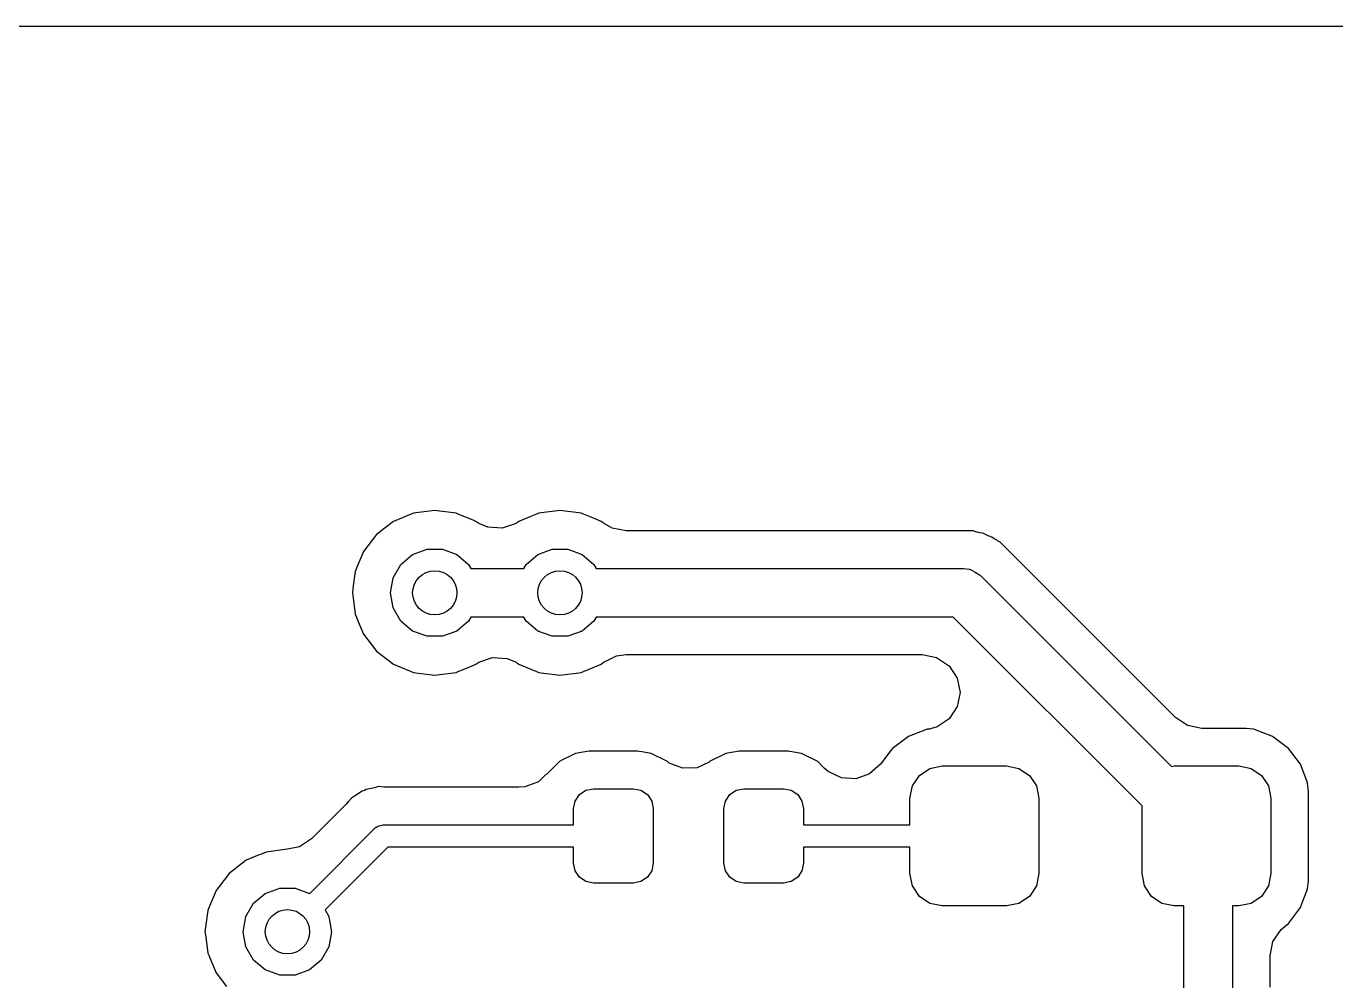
# Model space of a CAD drawing. Extents: x 0.99 to 4.24, y -7.27 to -4.02.
# Drawn here: x 3.4834 to 3.8333, y -4.399 to -4.1439 of the extents above; entities that cross this region are included whole.
import ezdxf

# ---------------------------------------------------------------- set-up
doc = ezdxf.new("R2010")
doc.units = 0
doc.header["$MEASUREMENT"] = 0
doc.layers.add('BLACK', color=7, linetype='CONTINUOUS')

msp = doc.modelspace()

# ---------------------------------------------------------------- linework, layer by layer
at = {"layer": 'BLACK', "linetype": 'CONTINUOUS'}
for p, q in [((2.80617, -4.14388), (3.8563, -4.14388)), ((3.58469, -4.27489), (3.58151, -4.27621)), ((3.58622, -4.27426), (3.58469, -4.27489)), ((3.58682, -4.27401), (3.58622, -4.27426)), ((3.58622, -4.27426), (3.58622, -4.27426)), ((3.58747, -4.27392), (3.58682, -4.27401)), ((3.59187, -4.27334), (3.58747, -4.27392)), ((3.58747, -4.27392), (3.58747, -4.27392)), ((3.59252, -4.27326), (3.59187, -4.27334)), ((3.59317, -4.27334), (3.59252, -4.27326)), ((3.59757, -4.27392), (3.59317, -4.27334)), ((3.59822, -4.27401), (3.59757, -4.27392)), ((3.59757, -4.27392), (3.59757, -4.27392)), ((3.59882, -4.27426), (3.59822, -4.27401)), ((3.60293, -4.27596), (3.59882, -4.27426)), ((3.59882, -4.27426), (3.59882, -4.27426)), ((3.61835, -4.27481), (3.61497, -4.27621)), ((3.61968, -4.27426), (3.61835, -4.27481)), ((3.62029, -4.27401), (3.61968, -4.27426)), ((3.61968, -4.27426), (3.61968, -4.27426)), ((3.62093, -4.27392), (3.62029, -4.27401)), ((3.62534, -4.27334), (3.62093, -4.27392)), ((3.62093, -4.27392), (3.62093, -4.27392)), ((3.62598, -4.27326), (3.62534, -4.27334)), ((3.62663, -4.27334), (3.62598, -4.27326)), ((3.63104, -4.27392), (3.62663, -4.27334)), ((3.63168, -4.27401), (3.63104, -4.27392)), ((3.63104, -4.27392), (3.63104, -4.27392)), ((3.63229, -4.27426), (3.63168, -4.27401)), ((3.63497, -4.27537), (3.63229, -4.27426)), ((3.63229, -4.27426), (3.63229, -4.27426)), ((3.63699, -4.27621), (3.63497, -4.27537)), ((3.57768, -4.27914), (3.57695, -4.27971)), ((3.57893, -4.27819), (3.57768, -4.27914)), ((3.58151, -4.27621), (3.57893, -4.27819)), ((3.60353, -4.27621), (3.60293, -4.27596)), ((3.60293, -4.27596), (3.60293, -4.27596)), ((3.60405, -4.2766), (3.60353, -4.27621)), ((3.60427, -4.27673), (3.60405, -4.2766)), ((3.60667, -4.27773), (3.60427, -4.27673)), ((3.61055, -4.27798), (3.60667, -4.27773)), ((3.61423, -4.27673), (3.61055, -4.27798)), ((3.61446, -4.2766), (3.61423, -4.27673)), ((3.61497, -4.27621), (3.61446, -4.2766)), ((3.63751, -4.2766), (3.63699, -4.27621)), ((3.63763, -4.2767), (3.63751, -4.2766)), ((3.63989, -4.278), (3.63763, -4.2767)), ((3.6437, -4.27876), (3.63989, -4.278)), ((3.73638, -4.27876), (3.6437, -4.27876)), ((3.73712, -4.279), (3.73638, -4.27876)), ((3.73737, -4.27904), (3.73712, -4.279)), ((3.73791, -4.27917), (3.73737, -4.27904)), ((3.73815, -4.27925), (3.73791, -4.27917)), ((3.73893, -4.27937), (3.73815, -4.27925)), ((3.73963, -4.27972), (3.73893, -4.27937)), ((3.57695, -4.27971), (3.57345, -4.28427)), ((3.73987, -4.2798), (3.73963, -4.27972)), ((3.74038, -4.28002), (3.73987, -4.2798)), ((3.74061, -4.28013), (3.74038, -4.28002)), ((3.74135, -4.28037), (3.74061, -4.28013)), ((3.74199, -4.28083), (3.74135, -4.28037)), ((3.74221, -4.28095), (3.74199, -4.28083)), ((3.74269, -4.28124), (3.74221, -4.28095)), ((3.74289, -4.28139), (3.74269, -4.28124)), ((3.74359, -4.28174), (3.74289, -4.28139)), ((3.79045, -4.3286), (3.74359, -4.28174)), ((3.57277, -4.2859), (3.57181, -4.28823)), ((3.57345, -4.28427), (3.57277, -4.2859)), ((3.58347, -4.28768), (3.58661, -4.28505)), ((3.58661, -4.28505), (3.59047, -4.28364)), ((3.59047, -4.28364), (3.59457, -4.28364)), ((3.59457, -4.28364), (3.59843, -4.28505)), ((3.59843, -4.28505), (3.60157, -4.28768)), ((3.61694, -4.28768), (3.62008, -4.28505)), ((3.62008, -4.28505), (3.62393, -4.28364)), ((3.62393, -4.28364), (3.62804, -4.28364)), ((3.62804, -4.28364), (3.63189, -4.28505)), ((3.63189, -4.28505), (3.63503, -4.28768)), ((3.57125, -4.28958), (3.57117, -4.29022)), ((3.57181, -4.28823), (3.57125, -4.28958)), ((3.58142, -4.29124), (3.58347, -4.28768)), ((3.60157, -4.28768), (3.6022, -4.28878)), ((3.6022, -4.28878), (3.61631, -4.28878)), ((3.61631, -4.28878), (3.61694, -4.28768)), ((3.63503, -4.28768), (3.63566, -4.28878)), ((3.63566, -4.28878), (3.73376, -4.28878)), ((3.73376, -4.28878), (3.73538, -4.28898)), ((3.73538, -4.28898), (3.73553, -4.28906)), ((3.73553, -4.28906), (3.7357, -4.28907)), ((3.7357, -4.28907), (3.73689, -4.28979)), ((3.73689, -4.28979), (3.73811, -4.29045)), ((3.57117, -4.29022), (3.57074, -4.29346)), ((3.57117, -4.29022), (3.57117, -4.29022)), ((3.58071, -4.29528), (3.58142, -4.29124)), ((3.73811, -4.29045), (3.73821, -4.29059)), ((3.73821, -4.29059), (3.73836, -4.29068)), ((3.73836, -4.29068), (3.78936, -4.34168)), ((3.57074, -4.29346), (3.5705, -4.29528)), ((3.5705, -4.29528), (3.57059, -4.29592)), ((3.57059, -4.29592), (3.57116, -4.30028)), ((3.58142, -4.29932), (3.58071, -4.29528)), ((3.57116, -4.30028), (3.57125, -4.30097)), ((3.58347, -4.30287), (3.58142, -4.29932)), ((3.57125, -4.30097), (3.5715, -4.30158)), ((3.5715, -4.30158), (3.5715, -4.30158)), ((3.5715, -4.30158), (3.57208, -4.30297)), ((3.57208, -4.30297), (3.57345, -4.30629)), ((3.58661, -4.3055), (3.58347, -4.30287)), ((3.60157, -4.30287), (3.59843, -4.3055)), ((3.6022, -4.30178), (3.60157, -4.30287)), ((3.61631, -4.30178), (3.6022, -4.30178)), ((3.61694, -4.30287), (3.61631, -4.30178)), ((3.62008, -4.3055), (3.61694, -4.30287)), ((3.63503, -4.30287), (3.63189, -4.3055)), ((3.63566, -4.30178), (3.63503, -4.30287)), ((3.73107, -4.30178), (3.63566, -4.30178)), ((3.7815, -4.3522), (3.73107, -4.30178)), ((3.57345, -4.30629), (3.57695, -4.31085)), ((3.59047, -4.30691), (3.58661, -4.3055)), ((3.59457, -4.30691), (3.59047, -4.30691)), ((3.59843, -4.3055), (3.59457, -4.30691)), ((3.62393, -4.30691), (3.62008, -4.3055)), ((3.62804, -4.30691), (3.62393, -4.30691)), ((3.63189, -4.3055), (3.62804, -4.30691)), ((3.57695, -4.31085), (3.58151, -4.31434)), ((3.58151, -4.31434), (3.58211, -4.31459)), ((3.60293, -4.31459), (3.60353, -4.31434)), ((3.60353, -4.31434), (3.60405, -4.31395)), ((3.60405, -4.31395), (3.60427, -4.31382)), ((3.60427, -4.31382), (3.60795, -4.31257)), ((3.60795, -4.31257), (3.61183, -4.31282)), ((3.61183, -4.31282), (3.61423, -4.31382)), ((3.61423, -4.31382), (3.61446, -4.31395)), ((3.61446, -4.31395), (3.61497, -4.31434)), ((3.61497, -4.31434), (3.61558, -4.31459)), ((3.63639, -4.31459), (3.63699, -4.31434)), ((3.63699, -4.31434), (3.63763, -4.31385)), ((3.63763, -4.31385), (3.63791, -4.31372)), ((3.63791, -4.31372), (3.63808, -4.31362)), ((3.63808, -4.31363), (3.64112, -4.31213)), ((3.63808, -4.31362), (3.63808, -4.31363)), ((3.64112, -4.31213), (3.6437, -4.3118)), ((3.6437, -4.3118), (3.72279, -4.3118)), ((3.72279, -4.3118), (3.7266, -4.31255)), ((3.7266, -4.31255), (3.72983, -4.31471)), ((3.58211, -4.31459), (3.58622, -4.31629)), ((3.58622, -4.31629), (3.58622, -4.31629)), ((3.58622, -4.31629), (3.58682, -4.31654)), ((3.58682, -4.31654), (3.58747, -4.31663)), ((3.58747, -4.31663), (3.58747, -4.31663)), ((3.58747, -4.31663), (3.59187, -4.31721)), ((3.59187, -4.31721), (3.59252, -4.31729)), ((3.59252, -4.31729), (3.59317, -4.31721)), ((3.59317, -4.31721), (3.59757, -4.31663)), ((3.59757, -4.31663), (3.59822, -4.31654)), ((3.59757, -4.31663), (3.59757, -4.31663)), ((3.59822, -4.31654), (3.59882, -4.31629)), ((3.59882, -4.31629), (3.60293, -4.31459)), ((3.59882, -4.31629), (3.59882, -4.31629)), ((3.60293, -4.31459), (3.60293, -4.31459)), ((3.61558, -4.31459), (3.61558, -4.31459)), ((3.61558, -4.31459), (3.61968, -4.31629)), ((3.61968, -4.31629), (3.61968, -4.31629)), ((3.61968, -4.31629), (3.62029, -4.31654)), ((3.62029, -4.31654), (3.62093, -4.31663)), ((3.62093, -4.31663), (3.62093, -4.31663)), ((3.62093, -4.31663), (3.62534, -4.31721)), ((3.62534, -4.31721), (3.62598, -4.31729)), ((3.62598, -4.31729), (3.62663, -4.31721)), ((3.62663, -4.31721), (3.63104, -4.31663)), ((3.63104, -4.31663), (3.63168, -4.31654)), ((3.63104, -4.31663), (3.63104, -4.31663)), ((3.63168, -4.31654), (3.63229, -4.31629)), ((3.63229, -4.31629), (3.63639, -4.31459)), ((3.63229, -4.31629), (3.63229, -4.31629)), ((3.72983, -4.31471), (3.72996, -4.31483)), ((3.72996, -4.31483), (3.73212, -4.31807)), ((3.73212, -4.31807), (3.73287, -4.32188)), ((3.73287, -4.32188), (3.73212, -4.32569)), ((3.73212, -4.32569), (3.72996, -4.32892)), ((3.72406, -4.33176), (3.72347, -4.33198)), ((3.72468, -4.3317), (3.72406, -4.33176)), ((3.72522, -4.33157), (3.72468, -4.3317)), ((3.72672, -4.33108), (3.72522, -4.33157)), ((3.72996, -4.32892), (3.72672, -4.33108)), ((3.79368, -4.33076), (3.79045, -4.3286)), ((3.79749, -4.33152), (3.79368, -4.33076)), ((3.80813, -4.33152), (3.79749, -4.33152)), ((3.8091, -4.33152), (3.80813, -4.33152)), ((3.80936, -4.33154), (3.8091, -4.33152)), ((3.8103, -4.33165), (3.80936, -4.33154)), ((3.80936, -4.33154), (3.80936, -4.33154)), ((3.81137, -4.33176), (3.8103, -4.33165)), ((3.81196, -4.33198), (3.81137, -4.33176)), ((3.71906, -4.33364), (3.71479, -4.33684)), ((3.71973, -4.33339), (3.71906, -4.33364)), ((3.72347, -4.33198), (3.71973, -4.33339)), ((3.71973, -4.33339), (3.71973, -4.33339)), ((3.81571, -4.33339), (3.81196, -4.33198)), ((3.81196, -4.33198), (3.81196, -4.33198)), ((3.81637, -4.33364), (3.81571, -4.33339)), ((3.81571, -4.33339), (3.81571, -4.33339)), ((3.82064, -4.33684), (3.81637, -4.33364)), ((3.62944, -4.33854), (3.62651, -4.34004)), ((3.63014, -4.33819), (3.62944, -4.33854)), ((3.63373, -4.33762), (3.63014, -4.33819)), ((3.64025, -4.33762), (3.63373, -4.33762)), ((3.64639, -4.33762), (3.64025, -4.33762)), ((3.64678, -4.33762), (3.64639, -4.33762)), ((3.64716, -4.33768), (3.64678, -4.33762)), ((3.64781, -4.33778), (3.64716, -4.33768)), ((3.64716, -4.33768), (3.64716, -4.33768)), ((3.65037, -4.33819), (3.64781, -4.33778)), ((3.65107, -4.33854), (3.65037, -4.33819)), ((3.654, -4.34004), (3.65107, -4.33854)), ((3.65107, -4.33854), (3.65107, -4.33854)), ((3.6703, -4.33819), (3.66597, -4.34039)), ((3.67389, -4.33762), (3.6703, -4.33819)), ((3.68041, -4.33762), (3.67389, -4.33762)), ((3.68654, -4.33762), (3.68041, -4.33762)), ((3.68694, -4.33762), (3.68654, -4.33762)), ((3.68732, -4.33768), (3.68694, -4.33762)), ((3.68796, -4.33778), (3.68732, -4.33768)), ((3.68732, -4.33768), (3.68732, -4.33768)), ((3.69053, -4.33819), (3.68796, -4.33778)), ((3.69122, -4.33854), (3.69053, -4.33819)), ((3.69416, -4.34004), (3.69122, -4.33854)), ((3.69122, -4.33854), (3.69122, -4.33854)), ((3.71436, -4.33741), (3.71162, -4.34107)), ((3.71479, -4.33684), (3.71436, -4.33741)), ((3.71436, -4.33741), (3.71436, -4.33741)), ((3.82384, -4.34111), (3.82064, -4.33684)), ((3.62582, -4.34039), (3.62238, -4.34383)), ((3.62651, -4.34004), (3.62582, -4.34039)), ((3.62651, -4.34004), (3.62651, -4.34004)), ((3.6547, -4.34039), (3.654, -4.34004)), ((3.65512, -4.34081), (3.6547, -4.34039)), ((3.65513, -4.34082), (3.65512, -4.34081)), ((3.65878, -4.34217), (3.65513, -4.34082)), ((3.66266, -4.34201), (3.65878, -4.34217)), ((3.6658, -4.34057), (3.66266, -4.34201)), ((3.66597, -4.34039), (3.6658, -4.34057)), ((3.69485, -4.34039), (3.69416, -4.34004)), ((3.69416, -4.34004), (3.69416, -4.34004)), ((3.6966, -4.34214), (3.69485, -4.34039)), ((3.69767, -4.34307), (3.6966, -4.34214)), ((3.71162, -4.34107), (3.70872, -4.34367)), ((3.72201, -4.34406), (3.7248, -4.34219)), ((3.7248, -4.34219), (3.7281, -4.34154)), ((3.7281, -4.34154), (3.74532, -4.34154)), ((3.74532, -4.34154), (3.74862, -4.34219)), ((3.74862, -4.34219), (3.75141, -4.34406)), ((3.78936, -4.34168), (3.79011, -4.34154)), ((3.79011, -4.34154), (3.80733, -4.34154)), ((3.80733, -4.34154), (3.81063, -4.34219)), ((3.81063, -4.34219), (3.81342, -4.34406)), ((3.82409, -4.34177), (3.82384, -4.34111)), ((3.8255, -4.34552), (3.82409, -4.34177)), ((3.82409, -4.34177), (3.82409, -4.34177)), ((3.6202, -4.34575), (3.61655, -4.34709)), ((3.62233, -4.34378), (3.6202, -4.34575)), ((3.62238, -4.34383), (3.62233, -4.34378)), ((3.70118, -4.34475), (3.69767, -4.34307)), ((3.70506, -4.34496), (3.70118, -4.34475)), ((3.70872, -4.34367), (3.70506, -4.34496)), ((3.72014, -4.34685), (3.72201, -4.34406)), ((3.75141, -4.34406), (3.75328, -4.34685)), ((3.81342, -4.34406), (3.81529, -4.34685)), ((3.82572, -4.34611), (3.8255, -4.34552)), ((3.8255, -4.34552), (3.8255, -4.34552)), ((3.57209, -4.349), (3.57136, -4.34946)), ((3.57244, -4.34875), (3.57209, -4.349)), ((3.57315, -4.34825), (3.57244, -4.34875)), ((3.57244, -4.34875), (3.57244, -4.34875)), ((3.57371, -4.3481), (3.57315, -4.34825)), ((3.57422, -4.34781), (3.57371, -4.3481)), ((3.57549, -4.34759), (3.57422, -4.34781)), ((3.57634, -4.3474), (3.57549, -4.34759)), ((3.57759, -4.34707), (3.57634, -4.3474)), ((3.57888, -4.34718), (3.57759, -4.34707)), ((3.57974, -4.34722), (3.57888, -4.34718)), ((3.61499, -4.34722), (3.57974, -4.34722)), ((3.61655, -4.34709), (3.61499, -4.34722)), ((3.63003, -4.35092), (3.63118, -4.34919)), ((3.63118, -4.34919), (3.63291, -4.34804)), ((3.63291, -4.34804), (3.63494, -4.34764)), ((3.63494, -4.34764), (3.64557, -4.34764)), ((3.64557, -4.34764), (3.6476, -4.34804)), ((3.6476, -4.34804), (3.64933, -4.34919)), ((3.64933, -4.34919), (3.65048, -4.35092)), ((3.67019, -4.35092), (3.67134, -4.34919)), ((3.67134, -4.34919), (3.67306, -4.34804)), ((3.67306, -4.34804), (3.6751, -4.34764)), ((3.6751, -4.34764), (3.68573, -4.34764)), ((3.68573, -4.34764), (3.68776, -4.34804)), ((3.68776, -4.34804), (3.68949, -4.34919)), ((3.68949, -4.34919), (3.69064, -4.35092)), ((3.71949, -4.35015), (3.72014, -4.34685)), ((3.75328, -4.34685), (3.75394, -4.35015)), ((3.81529, -4.34685), (3.81594, -4.35015)), ((3.82596, -4.34838), (3.82572, -4.34611)), ((3.82596, -4.37209), (3.82596, -4.34838)), ((3.56882, -4.35174), (3.55959, -4.36098)), ((3.56941, -4.3511), (3.56882, -4.35174)), ((3.57024, -4.35011), (3.56941, -4.3511)), ((3.57136, -4.34946), (3.57024, -4.35011)), ((3.62963, -4.35295), (3.63003, -4.35092)), ((3.65048, -4.35092), (3.65089, -4.35295)), ((3.66978, -4.35295), (3.67019, -4.35092)), ((3.69064, -4.35092), (3.69104, -4.35295)), ((3.71949, -4.35724), (3.71949, -4.35015)), ((3.75394, -4.35015), (3.75394, -4.37032)), ((3.7815, -4.37032), (3.7815, -4.3522)), ((3.81594, -4.35015), (3.81594, -4.37032)), ((3.62963, -4.35724), (3.62963, -4.35295)), ((3.65089, -4.35295), (3.65089, -4.36752)), ((3.66978, -4.36752), (3.66978, -4.35295)), ((3.69104, -4.35295), (3.69104, -4.35724)), ((3.5591, -4.37563), (3.57662, -4.35811)), ((3.57662, -4.35811), (3.57677, -4.35801)), ((3.57677, -4.35801), (3.57681, -4.35794)), ((3.57681, -4.35794), (3.57694, -4.35789)), ((3.57694, -4.35789), (3.57747, -4.35752)), ((3.57747, -4.35752), (3.57812, -4.35746)), ((3.57812, -4.35746), (3.57874, -4.35724)), ((3.57874, -4.35724), (3.62963, -4.35724)), ((3.69104, -4.35724), (3.71949, -4.35724)), ((3.55636, -4.36313), (3.55315, -4.36377)), ((3.55959, -4.36098), (3.55636, -4.36313)), ((3.57998, -4.36324), (3.56322, -4.38)), ((3.62963, -4.36324), (3.57998, -4.36324)), ((3.62963, -4.36752), (3.62963, -4.36324)), ((3.71949, -4.36324), (3.69104, -4.36324)), ((3.69104, -4.36324), (3.69104, -4.36752)), ((3.71949, -4.37032), (3.71949, -4.36324)), ((3.54214, -4.36676), (3.53758, -4.37026)), ((3.54519, -4.36549), (3.54214, -4.36676)), ((3.54685, -4.36481), (3.54519, -4.36549)), ((3.54745, -4.36456), (3.54685, -4.36481)), ((3.54685, -4.36481), (3.54685, -4.36481)), ((3.5481, -4.36447), (3.54745, -4.36456)), ((3.5525, -4.36389), (3.5481, -4.36447)), ((3.5481, -4.36447), (3.5481, -4.36447)), ((3.55315, -4.36381), (3.5525, -4.36389)), ((3.55315, -4.36377), (3.55315, -4.36381)), ((3.53758, -4.37026), (3.53408, -4.37482)), ((3.63003, -4.36955), (3.62963, -4.36752)), ((3.63118, -4.37128), (3.63003, -4.36955)), ((3.65048, -4.36955), (3.64933, -4.37128)), ((3.65089, -4.36752), (3.65048, -4.36955)), ((3.67019, -4.36955), (3.66978, -4.36752)), ((3.67134, -4.37128), (3.67019, -4.36955)), ((3.69064, -4.36955), (3.68949, -4.37128)), ((3.69104, -4.36752), (3.69064, -4.36955)), ((3.72014, -4.37362), (3.71949, -4.37032)), ((3.75394, -4.37032), (3.75328, -4.37362)), ((3.78215, -4.37362), (3.7815, -4.37032)), ((3.81594, -4.37032), (3.81529, -4.37362)), ((3.63291, -4.37243), (3.63118, -4.37128)), ((3.63494, -4.37283), (3.63291, -4.37243)), ((3.64557, -4.37283), (3.63494, -4.37283)), ((3.6476, -4.37243), (3.64557, -4.37283)), ((3.64933, -4.37128), (3.6476, -4.37243)), ((3.67306, -4.37243), (3.67134, -4.37128)), ((3.6751, -4.37283), (3.67306, -4.37243)), ((3.68573, -4.37283), (3.6751, -4.37283)), ((3.68776, -4.37243), (3.68573, -4.37283)), ((3.68949, -4.37128), (3.68776, -4.37243)), ((3.72201, -4.37641), (3.72014, -4.37362)), ((3.75328, -4.37362), (3.75141, -4.37641)), ((3.78402, -4.37641), (3.78215, -4.37362)), ((3.81529, -4.37362), (3.81342, -4.37641)), ((3.82572, -4.37437), (3.82588, -4.37291)), ((3.82588, -4.37291), (3.82594, -4.37236)), ((3.82594, -4.37236), (3.82596, -4.37209)), ((3.82594, -4.37236), (3.82594, -4.37236)), ((3.53383, -4.37542), (3.53214, -4.3795)), ((3.53408, -4.37482), (3.53383, -4.37542)), ((3.5441, -4.37823), (3.54724, -4.3756)), ((3.54724, -4.3756), (3.5511, -4.3742)), ((3.5511, -4.3742), (3.5552, -4.3742)), ((3.5552, -4.3742), (3.55906, -4.3756)), ((3.55906, -4.3756), (3.5591, -4.37563)), ((3.7248, -4.37828), (3.72201, -4.37641)), ((3.75141, -4.37641), (3.74862, -4.37828)), ((3.78681, -4.37828), (3.78402, -4.37641)), ((3.81342, -4.37641), (3.81063, -4.37828)), ((3.82431, -4.37813), (3.8255, -4.37495)), ((3.8255, -4.37495), (3.82572, -4.37437)), ((3.8255, -4.37495), (3.8255, -4.37495)), ((3.5318, -4.38078), (3.53146, -4.38334)), ((3.53188, -4.38013), (3.5318, -4.38077)), ((3.5318, -4.38077), (3.5318, -4.38078)), ((3.53214, -4.3795), (3.53188, -4.38013)), ((3.54205, -4.38179), (3.5441, -4.37823)), ((3.56322, -4.38), (3.56425, -4.38179)), ((3.7281, -4.37894), (3.7248, -4.37828)), ((3.74532, -4.37894), (3.7281, -4.37894)), ((3.74862, -4.37828), (3.74532, -4.37894)), ((3.79011, -4.37894), (3.78681, -4.37828)), ((3.79271, -4.37894), (3.79011, -4.37894)), ((3.79271, -4.41437), (3.79271, -4.37894)), ((3.80733, -4.37894), (3.80571, -4.37894)), ((3.80571, -4.37894), (3.80571, -4.41437)), ((3.81063, -4.37828), (3.80733, -4.37894)), ((3.82064, -4.38364), (3.82384, -4.37936)), ((3.82384, -4.37936), (3.82431, -4.37813)), ((3.53146, -4.38334), (3.53113, -4.38583)), ((3.54134, -4.38583), (3.54205, -4.38179)), ((3.56425, -4.38179), (3.56496, -4.38583)), ((3.81865, -4.38525), (3.81972, -4.38433)), ((3.81972, -4.38433), (3.82008, -4.38406)), ((3.82008, -4.38406), (3.82064, -4.38364)), ((3.82008, -4.38406), (3.82008, -4.38406)), ((3.53113, -4.38583), (3.53124, -4.38665)), ((3.53124, -4.38665), (3.53178, -4.39077)), ((3.54205, -4.38987), (3.54134, -4.38583)), ((3.56496, -4.38583), (3.56425, -4.38987)), ((3.81649, -4.38849), (3.81865, -4.38525)), ((3.53178, -4.39077), (3.53188, -4.39153)), ((3.5441, -4.39342), (3.54205, -4.38987)), ((3.56425, -4.38987), (3.5622, -4.39342)), ((3.81573, -4.3923), (3.81649, -4.38849)), ((3.53188, -4.39153), (3.53213, -4.39213)), ((3.53213, -4.39213), (3.53213, -4.39213)), ((3.53213, -4.39213), (3.53285, -4.39386)), ((3.53285, -4.39386), (3.53408, -4.39684)), ((3.54724, -4.39606), (3.5441, -4.39342)), ((3.5622, -4.39342), (3.55906, -4.39606)), ((3.81573, -4.40064), (3.81573, -4.3923)), ((3.53408, -4.39684), (3.53685, -4.40045)), ((3.5511, -4.39746), (3.54724, -4.39606)), ((3.5552, -4.39746), (3.5511, -4.39746)), ((3.55906, -4.39606), (3.5552, -4.39746))]:
    msp.add_line(p, q, dxfattribs=at)
at = {"layer": 'BLACK'}
for centre in [(3.59252, -4.29528), (3.62598, -4.29528), (3.55315, -4.38583)]:
    msp.add_circle(centre, 0.00591, dxfattribs=at)

doc.saveas('drawing.dxf')
